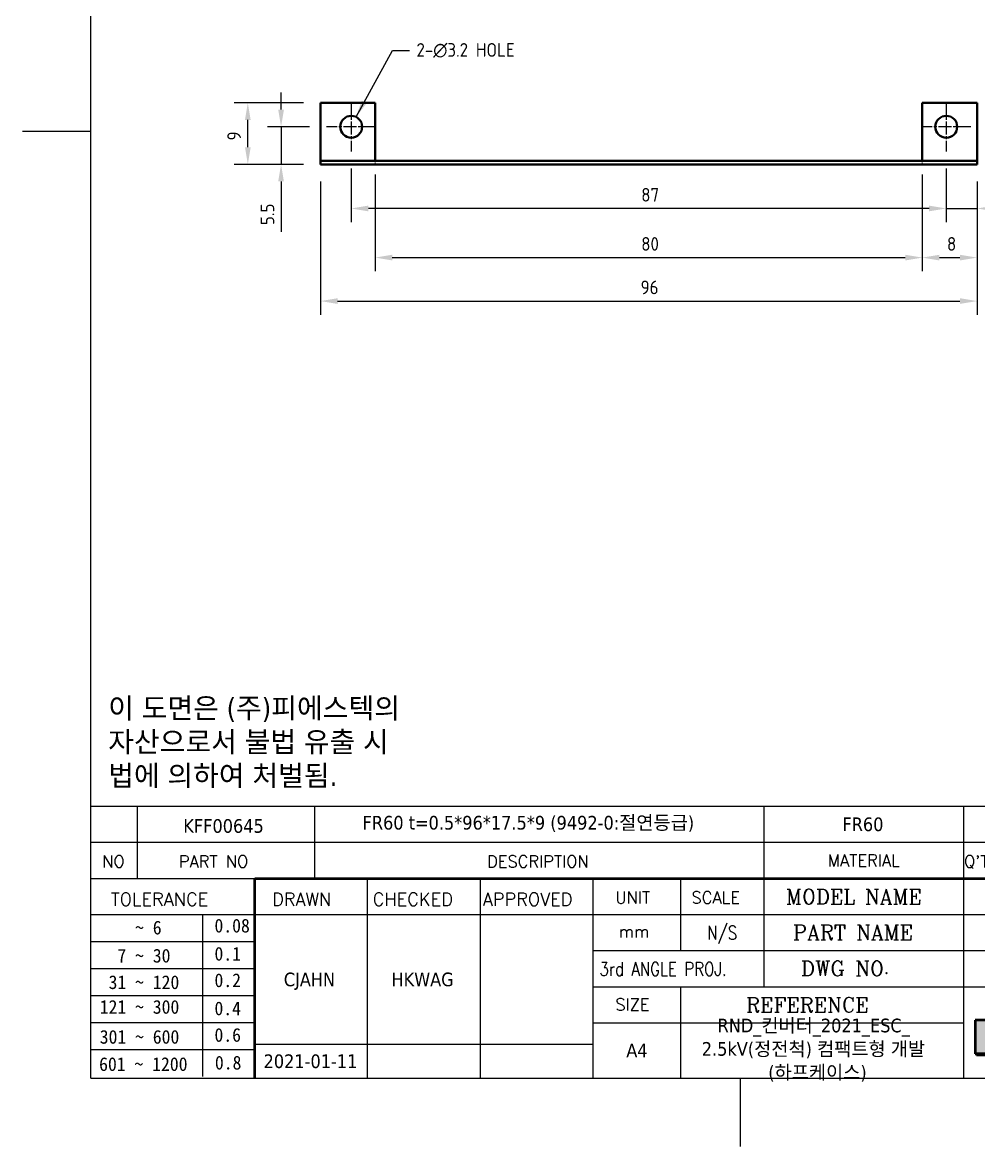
# Model space of a CAD drawing. Header units: millimetres. Extents: x 0 to 210, y 0 to 297.
# Drawn here: x 0 to 139.8, y 0 to 164.4 of the extents above; entities that cross this region are included whole.
import ezdxf
from ezdxf.enums import TextEntityAlignment as Align

# ---------------------------------------------------------------- set-up
doc = ezdxf.new("R2010")
doc.units = ezdxf.units.MM
doc.linetypes.add('CHAIN', pattern=[0.35429999999999995, 0.2362, -0.0295, 0.0591, -0.0295])
doc.linetypes.add('DASHED', pattern=[0.2067, 0.1654, -0.0413])
doc.layers.get('0').update_dxf_attribs({"color": 3, "lineweight": 25})
for name, color, linetype, lineweight in [('가려진 것(ISO)', 2, 'DASHED', 18), ('가시적인 것(ISO)', 3, 'Continuous', 40), ('경계(ISO)', 7, 'Continuous', 25), ('기호(ISO)', 5, 'Continuous', 25), ('제목(ISO)', 5, 'Continuous', 50), ('중심 표식(ISO)', 1, 'Continuous', 25), ('치수(ISO)', 2, 'Continuous', 25)]:
    doc.layers.add(name, color=color, linetype=linetype, lineweight=lineweight)
doc.styles.add('HAN_291', font='')
doc.styles.add('RC_284', font='ROMANC.shx')
doc.styles.add('RC_287', font='ROMANC.shx')
doc.styles.add('RC_292', font='ROMANC.shx')
doc.styles.add('문자 텍스트_PSTEK_POSCO', font='isocp.shx')
doc.styles.add('치수 텍스트_PSTEK_POSCO', font='isocp.shx')
doc.styles.add('텍스트 스타일198', font='tahoma.ttf')
doc.styles.add('텍스트 스타일333', font='ROMANC.shx', dxfattribs={"width": 0.800000011920929})
doc.styles.get('HAN_291').set_extended_font_data('GulimChe')
doc.dimstyles.new('치수_PSTEK_POSCO', dxfattribs={"dimtxt": 2, "dimasz": 2.5, "dimexe": 2, "dimexo": 2.5, "dimgap": 1, "dimtad": 1, "dimrnd": 1e-08, "dimdsep": 46, "dimtxsty": '치수 텍스트_PSTEK_POSCO', "dimcen": 0.09, "dimdle": 10, "dimclrd": 7, "dimclre": 7, "dimclrt": 2, "dimadec": 1, "dimazin": 2, "dimtfac": 1, "dimtmove": 0, "dimatfit": 3, "dimfxl": 0, "dimtolj": 1, "dimlwd": -1, "dimlwe": -1, "dimarcsym": 0})
doc.dimstyles.new('치수_PSTEK_POSCO$7', dxfattribs={"dimtxt": 2, "dimasz": 2.5, "dimexe": 2, "dimexo": 2.5, "dimgap": 1, "dimtad": 1, "dimrnd": 1e-08, "dimdsep": 46, "dimtxsty": '치수 텍스트_PSTEK_POSCO', "dimcen": 0.09, "dimdle": 10, "dimclrd": 7, "dimclre": 7, "dimclrt": 2, "dimadec": 1, "dimazin": 2, "dimtfac": 1, "dimtmove": 0, "dimatfit": 3, "dimfxl": 0, "dimtolj": 1, "dimlwd": -1, "dimlwe": -1, "dimarcsym": 0})

# ---------------------------------------------------------------- blocks, each defined once
blk = doc.blocks.new('경계 Default Border')
at = {"layer": '경계(ISO)', "flags": 128}
for points in [[(10, 10), (10, 287.0000076293945)], [(0, 148.5000038146973), (10, 148.5000038146973)], [(105, 0), (105, 10)]]:
    blk.add_lwpolyline(points, dxfattribs=at)
blk = doc.blocks.new('제목 블록 PSTEK')
h = blk.add_hatch(color=1)
edge = h.paths.add_edge_path(flags=0)
edge.add_line((314.2242174273352, 19.60711530335299), (314.2242174273352, 17.00126995915134))
edge.add_line((314.2242174273352, 17.00126995915134), (314.3485873187598, 17.00126995915134))
edge.add_arc((314.3485873187598, 17.6527312952023), 0.6514613360509371, 270, 360)
edge.add_line((315.0000486548106, 17.6527312952023), (315.0000486548106, 18.95565396730211))
edge.add_arc((314.3485873187598, 18.95565396730212), 0.6514613360508712, 0, 90)
edge.add_line((314.3485873187598, 19.60711530335299), (314.2242174273352, 19.60711530335299))
edge = h.paths.add_edge_path()
edge.add_arc((314.9847713324306, 18.28938669179658), 1.969189947606664, 269.9999999999959, 450)
edge.add_line((314.9847713324306, 20.25857663940318), (311.7664314776902, 20.25857663940324))
edge.add_line((311.7664314776902, 20.25857663940324), (311.7664314776902, 15.3430047401139))
edge.add_line((311.7664314776902, 15.3430047401139), (314.2242174273352, 15.3430047401139))
edge.add_line((314.2242174273352, 15.3430047401139), (314.2242174273352, 16.32019674418991))
edge.add_line((314.2242174273352, 16.32019674418991), (314.9847713324307, 16.32019674418991))
h = blk.add_hatch(color=252)
edge = h.paths.add_edge_path()
edge.add_arc((314.9847713324309, 18.28938669179657), 1.969189947606666, 270, 406.8278729790604)
edge.add_arc((315.1624426058984, 18.1413272972396), 1.969189947606962, -90, 53.560984836317004, ccw=False)
edge.add_line((315.1624426058984, 16.17213734963263), (314.4018887008024, 16.17213734963263))
edge.add_line((314.4018887008024, 16.17213734963263), (314.4018887008024, 15.19494534555726))
edge.add_line((314.4018887008024, 15.19494534555726), (311.9441027511573, 15.19494534555726))
edge.add_line((311.9441027511573, 15.19494534555726), (311.9441027511573, 15.3430047401139))
edge.add_line((311.9441027511573, 15.3430047401139), (314.2242174273352, 15.3430047401139))
edge.add_line((314.2242174273352, 15.3430047401139), (314.2242174273352, 16.32019674418991))
edge.add_line((314.2242174273352, 16.32019674418991), (314.9847713324309, 16.32019674418991))
at = {"color": 180}
for p, q in [((182.475792979055, 11.79100474011392), (182.4757929790549, 51.56524660363496)), ((182.4757929790549, 51.56524660363496), (372.4757929537551, 51.56524660363496)), ((189.2651435055721, 51.56524660363496), (189.2651435055722, 41.00524660363494)), ((215.2152739891528, 41.00524660363494), (215.2152739891528, 51.56524660363496)), ((280.8758854511282, 51.56524660363496), (280.8758854511282, 41.00524660363494)), ((310.0881549537552, 51.56524660363496), (310.0881549537553, 41.00524660363494)), ((182.475792979055, 46.2852466036349), (372.4757929537551, 46.28524660363492)), ((182.475792979055, 41.00524660363493), (206.451475290024, 41.00524660363493)), ((222.9401812389276, 11.79100474011392), (222.9401812389276, 41.00524660363494)), ((239.4288871878316, 11.79100474011392), (239.4288871878316, 41.00524660363494)), ((255.9175931367356, 11.79100474011392), (255.9175931367356, 41.00524660363494)), ((268.6918866058747, 41.00524660363494), (268.6918866058747, 30.44524660363498)), ((280.8758854511282, 41.00524660363494), (280.8758854511282, 25.16524660363502)), ((310.088154953755, 41.00524660363494), (310.088154953755, 11.79100474011392)), ((182.475792979055, 35.72524660363497), (206.451475290024, 35.72524660363497)), ((198.8621818849491, 12.02524660363491), (198.8621818849491, 35.72524660363497)), ((206.451475290024, 35.72524660363497), (372.4757929537551, 35.72524660363497)), ((182.475792979055, 31.77524660363492), (206.451475290024, 31.77524660363492)), ((255.917593136736, 30.44524660363498), (372.4757929537552, 30.44524660363501)), ((182.475792979055, 27.82524660363487), (206.451475290024, 27.82524660363487)), ((255.9175931367359, 25.16524660363502), (372.4757929537552, 25.165246603635)), ((268.6918866058744, 25.16524660363502), (268.6918866058744, 11.79100474011392)), ((182.475792979055, 23.87524660363505), (206.451475290024, 23.87524660363505)), ((182.475792979055, 19.92524660363478), (206.451475290024, 19.92524660363478)), ((255.9175931367359, 19.88524660363481), (310.0881549537553, 19.88524660363481)), ((206.451475290024, 16.74100474011396), (255.9175931367359, 16.74100474011396)), ((182.475792979055, 15.97524660363496), (206.451475290024, 15.97524660363496)), ((182.475792979055, 11.79100474011392), (372.4757929537551, 11.79100474011389))]:
    blk.add_line(p, q, dxfattribs=at)
at = {"color": 7, "lineweight": 50}
for p, q in [((206.4514752900237, 11.79100474011392), (206.4514752900237, 41.00524660363494)), ((206.451475290024, 41.00524660363494), (372.4757929537551, 41.00524660363496))]:
    blk.add_line(p, q, dxfattribs=at)
at = {"color": 7}
for p, q in [((311.7664314776902, 20.25900474011391), (311.7664314776902, 15.34300474011391)), ((314.9847713324309, 20.25857663940324), (311.7664314776902, 20.25857663940324)), ((314.9847713324309, 20.25857663940324), (311.7664314776902, 20.25857663940324)), ((311.7664314776902, 20.25857663940324), (311.7664314776902, 15.3430047401139)), ((311.7664314776902, 15.3430047401139), (314.2242174273352, 15.3430047401139)), ((311.7664314776902, 15.3430047401139), (314.2242174273352, 15.3430047401139)), ((314.2242174273352, 15.3430047401139), (311.9441027511573, 15.3430047401139)), ((311.9441027511573, 15.3430047401139), (311.9441027511573, 15.19494534555726)), ((311.9441027511573, 15.19494534555726), (314.4018887008024, 15.19494534555726))]:
    blk.add_line(p, q, dxfattribs=at)
at = {"color": 1}
for p, q in [((314.9847713324309, 20.25857663940324), (311.7664314776902, 20.25857663940324)), ((311.7664314776902, 20.25857663940324), (311.7664314776902, 15.3430047401139)), ((311.7664314776902, 15.3430047401139), (314.2242174273352, 15.3430047401139))]:
    blk.add_line(p, q, dxfattribs=at)
at = {"layer": '제목(ISO)', "lineweight": 18}
blk.add_line((182.475792979055, 35.72500474011393), (182.475792979055, 11.79100474011392), dxfattribs=at)
at = {"layer": '제목(ISO)'}
for p, q in [((314.9847713324306, 20.25857663940324), (311.7664314776902, 20.25857663940324)), ((311.7664314776902, 20.25857663940324), (311.7664314776902, 15.3430047401139)), ((311.7664314776902, 15.3430047401139), (314.2242174273352, 15.3430047401139)), ((314.2242174273352, 15.3430047401139), (311.9441027511573, 15.3430047401139)), ((311.9441027511573, 15.3430047401139), (311.9441027511573, 15.19494534555726)), ((311.9441027511573, 15.19494534555726), (314.4018887008024, 15.19494534555726))]:
    blk.add_line(p, q, dxfattribs=at)
at = {"color": 2, "style": 'RC_284'}
blk.add_text('MATERIAL', height=1.742399930953979, dxfattribs=at).set_placement((295.4820202024417, 43.64524660363492), align=Align.MIDDLE_CENTER)
at = {"color": 2}
for s, height, style, p in [('NO', 1.742399930953979, 'RC_284', (184.135398793432, 42.62317362549192)), ('PART NO', 1.742399930953979, 'RC_284', (195.3359407378685, 42.62317362549192)), ('DESCRIPTION', 1.742399930953979, 'RC_284', (240.4025565652523, 42.62317362549192)), ("Q'TY", 1.742399930953979, 'RC_284', (310.1440786515383, 42.62317362549192)), (' TOLERANCE', 1.899999976158142, 'RC_287', (184.0872874387979, 37.00893196870329)), ('DRAWN', 1.899999976158142, 'RC_287', (208.9766620976279, 37.00893196870329)), ('CHECKED', 1.899999976158142, 'RC_287', (223.6856844514997, 37.00893196870329)), ('APPROVED', 1.899999976158142, 'RC_287', (239.7795453577791, 37.00893196870329)), ('UNIT', 1.742399930953979, 'RC_284', (259.1652673287452, 37.34317362549218)), ('SCALE', 1.742399930953979, 'RC_284', (270.2934779252897, 37.34317362549218)), ('MODEL NAME', 2.178000062704086, 'RC_292', (284.096330289083, 37.25462520371384)), ('    ~ 6', 2.000000029802322, 'HAN_291', (183.7721304966814, 32.8176515608431)), ('0.08', 2.000000029802322, 'HAN_291', (200.5467345600617, 33.09873600004101)), ('mm', 1.742399930953979, 'RC_284', (259.6505418159997, 32.3543089683787)), ('PART NAME', 2.178000062704086, 'RC_292', (285.1416959765849, 32.03045329421792)), ('  7 ~ 30', 2.000000029802322, 'HAN_291', (183.7721304966814, 28.70538114822415)), ('0.1', 2.000000029802322, 'HAN_291', (200.5467345600617, 28.98646558742206)), (' DWG NO.', 2.178000062704086, 'RC_292', (284.8124284083233, 26.75045329421772)), (' 31 ~ 120', 2.000000029802322, 'HAN_291', (183.7721304966814, 24.82628181916237)), ('0.2', 2.000000029802322, 'HAN_291', (200.5467345600617, 25.10736625836028)), ('121 ~ 300', 2.000000029802322, 'HAN_291', (183.7721304966814, 21.21401206133254)), ('SIZE', 1.742399930953979, 'RC_284', (259.1652673287452, 21.69497768947366)), ('REFERENCE', 2.178000062704086, 'RC_292', (278.2741065029841, 21.43214925458022)), ('0.4', 2.000000029802322, 'HAN_291', (200.5467345600617, 20.99509650053045)), ('301 ~ 600', 2.000000029802322, 'HAN_291', (183.7721304966814, 16.83491273227077)), ('0.6', 2.000000029802322, 'HAN_291', (200.5467345600617, 17.11599717146868)), ('601 ~ 1200', 2.000000029802322, 'HAN_291', (183.6802025156883, 12.84759660881125)), ('0.8', 2.000000029802322, 'HAN_291', (200.6097246063884, 13.05732192299702))]:
    blk.add_text(s, height=height, dxfattribs=dict(at, style=style)).set_placement(p)
at = {"color": 7, "style": '텍스트 스타일333', "width": 0.7999999523162842}
blk.add_text('N/S', height=2.000000029802322, dxfattribs=at).set_placement((274.7838860285014, 33.08524660363496), align=Align.MIDDLE_CENTER)
at = {"color": 2, "style": '텍스트 스타일333', "width": 0.7999999523162842}
blk.add_text('3rd ANGLE PROJ.', height=2.000000029802322, dxfattribs=at).set_placement((256.8430306642954, 26.76148381654429))
at = {"layer": '제목(ISO)', "color": 7, "style": '텍스트 스타일198'}
for tag, p in [('부품_번호_001', (195.9911785554453, 47.68071419841495)), ('설명_001', (222.1981125078664, 48.1538814053939)), ('재질_001', (292.3638200418054, 47.92591818687281)), ("3._Q'TY_001", (312.7051684940307, 47.92188863680521)), ('질량\\P3;_001', (350.3046145979153, 48.1643332325385)), ('제목_001', (333.5584662743366, 32.12134217035067)), ('부품_번호_001', (334.6504188086772, 26.80591818687283)), ('설계자_001', (210.6823963971569, 25.23312566343435)), ('점검자_001', (226.4283219502686, 25.23446884679021)), ('프로젝트_001', (274.1013553075239, 18.4934277391087)), ('시트_크기_001', (260.7634369704525, 14.8381256569732)), ('프로젝트_002', (271.7976521650339, 15.06954850045719)), ('작성_날짜_001', (207.7280646059359, 13.26600473167383)), ('프로젝트_003', (281.5193886380515, 11.64566926180568))]:
    blk.add_attdef(tag, p, '', height=2.000000029802322, dxfattribs=at)
for tag, p in [('4._COLOR', (327.6805273250926, 48.92524660363493)), ('1._MODEL_NAME', (341.233897335037, 38.36524660363497)), ('엔지니어링_승인자', (247.673240162284, 26.23312567187446)), ('점검_날짜', (231.1845342133799, 14.26600474011394)), ('엔지니어링_승인_날짜', (247.6732401622839, 14.26600474011394))]:
    blk.add_attdef(tag, text='', height=2.000000029802322, dxfattribs=at).set_placement(p, align=Align.MIDDLE_CENTER)
blk = doc.blocks.new('*D23')
at = {"layer": 'Defpoints', "color": 0}
for p in [(43.57019807610138, 143.6644883497476), (139.5701980761014, 143.6644883497476), (139.5701980761014, 123.6644883497476)]:
    blk.add_point(p, dxfattribs=at)
at = {"layer": '치수(ISO)', "color": 7}
for p, q in [((43.57019807610138, 141.1644883497476), (43.57019807610138, 121.6644883497476)), ((139.5701980761014, 141.1644883497476), (139.5701980761014, 121.6644883497476)), ((46.07019807610138, 123.6644883497476), (137.0701980761014, 123.6644883497476))]:
    blk.add_line(p, q, dxfattribs=at)
for points in [[(46.07019807610138, 124.0811550164143), (46.07019807610138, 123.2478216830809), (43.57019807610138, 123.6644883497476)], [(137.0701980761014, 124.0811550164143), (137.0701980761014, 123.2478216830809), (139.5701980761014, 123.6644883497476)]]:
    blk.add_solid(points, dxfattribs=at)
at = {"layer": '치수(ISO)', "color": 2, "insert": (90.37917042065148, 125.6644883497476), "char_height": 2, "attachment_point": 4, "style": '치수 텍스트_PSTEK_POSCO'}
blk.add_mtext('\\A1;96', dxfattribs=at)
blk = doc.blocks.new('*D24')
at = {"layer": 'Defpoints', "color": 0}
for p in [(48.07019807610162, 145.5644883497476), (135.070198076101, 145.5644883497476), (48.07019807610162, 137.2102850686875)]:
    blk.add_point(p, dxfattribs=at)
at = {"layer": '치수(ISO)', "color": 7}
for p, q in [((48.07019807610162, 143.0644883497476), (48.07019807610162, 135.2102850686875)), ((135.070198076101, 143.0644883497476), (135.070198076101, 135.2102850686875)), ((132.570198076101, 137.2102850686875), (50.57019807610162, 137.2102850686875))]:
    blk.add_line(p, q, dxfattribs=at)
for points in [[(50.57019807610162, 137.6269517353541), (50.57019807610162, 136.7936184020208), (48.07019807610162, 137.2102850686875)], [(132.570198076101, 137.6269517353541), (132.570198076101, 136.7936184020208), (135.070198076101, 137.2102850686875)]]:
    blk.add_solid(points, dxfattribs=at)
at = {"layer": '치수(ISO)', "color": 2, "insert": (90.47019807610128, 139.2102850686875), "char_height": 2, "attachment_point": 4, "style": '치수 텍스트_PSTEK_POSCO'}
blk.add_mtext('\\A1;87', dxfattribs=at)
blk = doc.blocks.new('*D25')
at = {"layer": 'Defpoints', "color": 0}
for p in [(131.5701980761014, 144.6644883497476), (139.5701980761014, 143.6644883497476), (139.5701980761014, 130.0253023491349)]:
    blk.add_point(p, dxfattribs=at)
at = {"layer": '치수(ISO)', "color": 7}
for p, q in [((131.5701980761014, 142.1644883497476), (131.5701980761014, 128.0253023491349)), ((139.5701980761014, 141.1644883497476), (139.5701980761014, 128.0253023491349)), ((134.0701980761014, 130.0253023491349), (137.0701980761014, 130.0253023491349))]:
    blk.add_line(p, q, dxfattribs=at)
for points in [[(134.0701980761014, 130.4419690158016), (134.0701980761014, 129.6086356824682), (131.5701980761014, 130.0253023491349)], [(137.0701980761014, 130.4419690158016), (137.0701980761014, 129.6086356824682), (139.5701980761014, 130.0253023491349)]]:
    blk.add_solid(points, dxfattribs=at)
at = {"layer": '치수(ISO)', "color": 2, "insert": (135.1701980761014, 132.0253023491349), "char_height": 2, "attachment_point": 4, "style": '치수 텍스트_PSTEK_POSCO'}
blk.add_mtext('\\A1;8', dxfattribs=at)
blk = doc.blocks.new('*D26')
at = {"layer": 'Defpoints', "color": 0}
for p in [(51.57019807610139, 144.6644883497476), (131.5701980761014, 144.6644883497476), (131.5701980761014, 130.0253023491349)]:
    blk.add_point(p, dxfattribs=at)
at = {"layer": '치수(ISO)', "color": 7}
for p, q in [((51.57019807610139, 142.1644883497476), (51.57019807610139, 128.0253023491349)), ((131.5701980761014, 142.1644883497476), (131.5701980761014, 128.0253023491349)), ((54.07019807610139, 130.0253023491349), (129.0701980761014, 130.0253023491349))]:
    blk.add_line(p, q, dxfattribs=at)
for points in [[(54.07019807610139, 130.4419690158016), (54.07019807610139, 129.6086356824682), (51.57019807610139, 130.0253023491349)], [(129.0701980761014, 130.4419690158016), (129.0701980761014, 129.6086356824682), (131.5701980761014, 130.0253023491349)]]:
    blk.add_solid(points, dxfattribs=at)
at = {"layer": '치수(ISO)', "color": 2, "insert": (90.46941067452659, 132.0253023491349), "char_height": 2, "attachment_point": 4, "style": '치수 텍스트_PSTEK_POSCO'}
blk.add_mtext('\\A1;80', dxfattribs=at)
blk = doc.blocks.new('*D27')
at = {"layer": 'Defpoints', "color": 0}
for p in [(135.070198076101, 145.5644883497476), (139.5701980761014, 143.6644883497476), (139.5701980761014, 137.2102850686875)]:
    blk.add_point(p, dxfattribs=at)
at = {"layer": '치수(ISO)', "color": 7}
for p, q in [((135.070198076101, 143.0644883497476), (135.070198076101, 135.2102850686875)), ((139.5701980761014, 141.1644883497476), (139.5701980761014, 135.2102850686875)), ((132.570198076101, 137.2102850686875), (130.070198076101, 137.2102850686875)), ((135.070198076101, 137.2102850686875), (139.5701980761014, 137.2102850686875)), ((142.0701980761014, 137.2102850686875), (149.653040788576, 137.2102850686875))]:
    blk.add_line(p, q, dxfattribs=at)
for points in [[(132.570198076101, 137.6269517353541), (132.570198076101, 136.7936184020208), (135.070198076101, 137.2102850686875)], [(142.0701980761014, 137.6269517353541), (142.0701980761014, 136.7936184020208), (139.5701980761014, 137.2102850686875)]]:
    blk.add_solid(points, dxfattribs=at)
at = {"layer": '치수(ISO)', "color": 2, "insert": (145.5701980761014, 139.2102850686875), "char_height": 2, "attachment_point": 4, "style": '치수 텍스트_PSTEK_POSCO'}
blk.add_mtext('\\A1;4.5', dxfattribs=at)
blk = doc.blocks.new('*D28')
at = {"layer": 'Defpoints', "color": 0}
for p in [(37.81017899348421, 149.1644883497476), (44.47019807610162, 149.1644883497476), (43.57019807610138, 143.6644883497476)]:
    blk.add_point(p, dxfattribs=at)
at = {"layer": '치수(ISO)', "color": 7}
for p, q in [((37.81017899348421, 151.6644883497476), (37.81017899348421, 154.1644883497476)), ((41.97019807610162, 149.1644883497476), (35.81017899348421, 149.1644883497476)), ((37.81017899348421, 149.1644883497476), (37.81017899348421, 143.6644883497476)), ((41.07019807610138, 143.6644883497476), (35.81017899348421, 143.6644883497476)), ((37.81017899348421, 141.1644883497476), (37.81017899348421, 133.781645637273))]:
    blk.add_line(p, q, dxfattribs=at)
for points in [[(37.39351232681755, 151.6644883497476), (38.22684566015088, 151.6644883497476), (37.81017899348421, 149.1644883497476)], [(37.39351232681754, 141.1644883497476), (38.22684566015087, 141.1644883497476), (37.81017899348421, 143.6644883497476)]]:
    blk.add_solid(points, dxfattribs=at)
at = {"layer": '치수(ISO)', "color": 2, "insert": (35.81017899348419, 134.781645637273), "char_height": 2, "attachment_point": 4, "rotation": 90, "style": '치수 텍스트_PSTEK_POSCO'}
blk.add_mtext('\\A1;5.5', dxfattribs=at)
blk = doc.blocks.new('*D29')
at = {"layer": 'Defpoints', "color": 0}
for p in [(32.9460179790833, 152.6644883497476), (43.57019807610138, 152.6644883497476), (43.57019807610138, 143.6644883497476)]:
    blk.add_point(p, dxfattribs=at)
at = {"layer": '치수(ISO)', "color": 7}
for p, q in [((41.07019807610138, 152.6644883497476), (30.9460179790833, 152.6644883497476)), ((32.9460179790833, 146.1644883497476), (32.9460179790833, 150.1644883497476)), ((41.07019807610138, 143.6644883497476), (30.9460179790833, 143.6644883497476))]:
    blk.add_line(p, q, dxfattribs=at)
for points in [[(32.52935131241664, 150.1644883497476), (33.36268464574997, 150.1644883497476), (32.9460179790833, 152.6644883497476)], [(32.52935131241664, 146.1644883497476), (33.36268464574997, 146.1644883497476), (32.94601797908329, 143.6644883497476)]]:
    blk.add_solid(points, dxfattribs=at)
at = {"layer": '치수(ISO)', "color": 2, "insert": (30.94601797908328, 147.1549678450028), "char_height": 2, "attachment_point": 4, "rotation": 90, "style": '치수 텍스트_PSTEK_POSCO'}
blk.add_mtext('\\A1;9', dxfattribs=at)

msp = doc.modelspace()

# ---------------------------------------------------------------- linework, layer by layer
at = {"layer": '가려진 것(ISO)', "ltscale": 0.9522482752799988}
for p, q in [((51.57019807610139, 144.1644883497476), (51.5701980761014, 143.6644883497476)), ((131.5701980761014, 143.6644883497476), (131.5701980761014, 144.1644883497476))]:
    msp.add_line(p, q, dxfattribs=at)
at = {"layer": '가시적인 것(ISO)'}
for p, q in [((51.57019807610139, 152.6644883497476), (43.57019807610138, 152.6644883497476)), ((43.57019807610138, 152.6644883497476), (43.57019807610138, 144.6644883497476)), ((51.57019807610139, 144.6644883497476), (51.57019807610139, 152.6644883497476)), ((131.5701980761014, 152.6644883497476), (131.5701980761014, 144.6644883497476)), ((139.5701980761014, 152.6644883497476), (131.5701980761014, 152.6644883497476)), ((139.5701980761014, 152.6644883497476), (139.5701980761014, 144.6644883497476)), ((43.57019807610138, 144.6644883497476), (43.57019807610138, 144.1644883497476)), ((43.57019807610138, 144.1644883497476), (43.57019807610138, 143.6644883497476)), ((43.57019807610138, 144.1644883497476), (139.5701980761014, 144.1644883497476)), ((43.57019807610138, 143.6644883497476), (139.5701980761014, 143.6644883497476)), ((51.57019807610139, 144.1644883497476), (51.57019807610139, 144.6644883497476)), ((131.5701980761014, 144.6644883497476), (131.5701980761014, 144.1644883497476)), ((139.5701980761014, 144.6644883497476), (139.5701980761014, 144.1644883497476)), ((139.5701980761014, 144.1644883497476), (139.5701980761014, 143.6644883497476))]:
    msp.add_line(p, q, dxfattribs=at)
for centre in [(48.07019807610162, 149.1644883497476), (135.070198076101, 149.1644883497476)]:
    msp.add_circle(centre, 1.6, dxfattribs=at)
at = {"layer": '중심 표식(ISO)', "linetype": 'CHAIN', "ltscale": 8.000593185424805}
for p, q in [((48.07019807610162, 152.7644883497476), (48.07019807610162, 145.5644883497476)), ((135.070198076101, 152.7644883497476), (135.070198076101, 145.5644883497476)), ((51.67019807610163, 149.1644883497476), (44.47019807610162, 149.1644883497476)), ((138.6701980761009, 149.1644883497476), (131.470198076101, 149.1644883497476))]:
    msp.add_line(p, q, dxfattribs=at)

# ---------------------------------------------------------------- block references
msp.add_blockref('경계 Default Border', (0, 0))
ref = msp.add_blockref('제목 블록 PSTEK', (-172.4757929537552, -1.791004740113895))
ref.add_attrib('설계자_001', 'CJAHN', (38.20660344340172, 23.44212092332045), dxfattribs={"layer": '제목(ISO)', "color": 7, "height": 2.000000029802322, "style": '텍스트 스타일198'})
ref.add_attrib('점검자_001', 'HKWAG', (53.95252899651337, 23.44346410667632), dxfattribs={"layer": '제목(ISO)', "color": 7, "height": 2.000000029802322, "style": '텍스트 스타일198'})
ref.add_attrib('프로젝트_001', 'RND_컨버터_2021_ESC_', (101.6255623537688, 16.70242299899481), dxfattribs={"layer": '제목(ISO)', "color": 7, "height": 2.000000029802322, "style": '텍스트 스타일198'})
ref.add_attrib('시트_크기_001', 'A4', (88.28764401669724, 13.04712091685931), dxfattribs={"layer": '제목(ISO)', "color": 7, "height": 2.000000029802322, "style": '텍스트 스타일198'})
ref.add_attrib('작성_날짜_001', '2021-01-11', (35.25227165218074, 11.47499999155994), dxfattribs={"layer": '제목(ISO)', "color": 7, "height": 2.000000029802322, "style": '텍스트 스타일198'})
ref.add_attrib('재질_001', 'FR60', (119.8880270880503, 46.13491344675892), dxfattribs={"layer": '제목(ISO)', "color": 7, "height": 2.000000029802322, "style": '텍스트 스타일198'})
ref.add_attrib('설명_001', 'FR60 t=0.5*96*17.5*9 (9492-0:절연등급)', (49.72231955411124, 46.36287666528001), dxfattribs={"layer": '제목(ISO)', "color": 7, "height": 2.000000029802322, "style": '텍스트 스타일198'})
ref.add_attrib('부품_번호_001', 'KFF00645', (23.51538560169011, 45.88970945830106), dxfattribs={"layer": '제목(ISO)', "color": 7, "height": 2.000000029802322, "style": '텍스트 스타일198'})
ref.add_attrib('프로젝트_002', '2.5kV(정전척) 컴팩트형 개발', (99.32185921127875, 13.2785437603433), dxfattribs={"layer": '제목(ISO)', "color": 7, "height": 2.000000029802322, "style": '텍스트 스타일198'})
ref.add_attrib('프로젝트_003', '(하프케이스)', (109.0435956842964, 9.854664521691792), dxfattribs={"layer": '제목(ISO)', "color": 7, "height": 2.000000029802322, "style": '텍스트 스타일198'})

# ---------------------------------------------------------------- texts
at = {"layer": '기호(ISO)', "color": 2, "insert": (57.60520635273671, 160.3347039805537), "char_height": 2.000000029802322, "width": 16.8587678745389, "attachment_point": 4, "line_spacing_factor": 0.3499999940395355, "style": '치수 텍스트_PSTEK_POSCO'}
msp.add_mtext('{2-\\fAIGDT|b0|i0;\\H2.0000;n\\fisocp|b0|i0;\\H2.0000;3.2 HOLE}', dxfattribs=at)
at = {"layer": '기호(ISO)', "color": 7, "insert": (12.5345017592702, 59.03223318725009), "char_height": 3.00000011920929, "width": 60.84077827472761, "attachment_point": 4, "line_spacing_factor": 0.9878842234611511, "style": '문자 텍스트_PSTEK_POSCO'}
msp.add_mtext('{\\fTahoma|b0|i0;\\H3.0000;이 도면은 (주)피에스텍의\\P자산으로서 불법 유출 시 \\P법에 의하여 처벌됨.}', dxfattribs=at)

# ---------------------------------------------------------------- dimensions: what is measured, and where the dimension line sits
at = {"layer": '치수(ISO)', "color": 7}
for base, p1, p2, angle, override, picture, middle in [((37.81017899348421, 149.1644883497476), (43.57019807610138, 143.6644883497476), (44.47019807610162, 149.1644883497476), 270, {"dimdec": 2, "dimtp": 0, "dimtm": -0, "dimtdec": 2, "dimtofl": 1, "dimatfit": 1}, '*D28', (37.81017899348419, 136.2230669935103)), ((32.9460179790833, 152.6644883497476), (43.57019807610138, 143.6644883497476), (43.57019807610138, 152.6644883497476), 270, {"dimdec": 2, "dimtp": 0, "dimtm": -0, "dimtdec": 2, "dimtofl": 0, "dimatfit": 1}, '*D29', (32.94601797908327, 147.6644883497476)), ((48.07019807610162, 137.2102850686875), (135.070198076101, 145.5644883497476), (48.07019807610162, 145.5644883497476), 180, {"dimdec": 2, "dimtp": 0, "dimtm": -0, "dimtdec": 2, "dimtofl": 0, "dimatfit": 1}, '*D24', (91.57019807610128, 137.2102850686875)), ((139.5701980761014, 137.2102850686875), (135.070198076101, 145.5644883497476), (139.5701980761014, 143.6644883497476), 180, {"dimdec": 2, "dimtp": 0, "dimtm": -0, "dimtdec": 2, "dimtofl": 1, "dimatfit": 1}, '*D27', (147.1116194323387, 137.2102850686875)), ((139.5701980761014, 123.6644883497476), (43.57019807610138, 143.6644883497476), (139.5701980761014, 143.6644883497476), 180, {"dimdec": 2, "dimtp": 0, "dimtm": -0, "dimtdec": 2, "dimtofl": 0, "dimatfit": 1}, '*D23', (91.57019807610139, 123.6644883497476)), ((139.5701980761014, 130.0253023491349), (131.5701980761014, 144.6644883497476), (139.5701980761014, 143.6644883497476), 180, {"dimdec": 2, "dimtp": 0, "dimtm": -0, "dimtdec": 2, "dimtofl": 0, "dimatfit": 1}, '*D25', (135.5701980761014, 130.0253023491349))]:
    dim = msp.add_linear_dim(base=base, p1=p1, p2=p2, angle=angle, dimstyle='치수_PSTEK_POSCO', override=override, dxfattribs=at)
    dim.commit()
    dim.dimension.update_dxf_attribs({"geometry": picture, "text_midpoint": middle, "dimtype": 160})
dim = msp.add_linear_dim(base=(131.5701980761014, 130.0253023491349), p1=(51.57019807610139, 144.6644883497476), p2=(131.5701980761014, 144.6644883497476), dimstyle='치수_PSTEK_POSCO', override={"dimdec": 2, "dimtp": 0, "dimtm": -0, "dimtdec": 2, "dimtofl": 0, "dimatfit": 1}, dxfattribs=at)
dim.commit()
dim.dimension.update_dxf_attribs({"geometry": '*D26', "text_midpoint": (91.57019807610139, 130.0253023491349), "dimtype": 160})

# ---------------------------------------------------------------- leaders
at = {"layer": '기호(ISO)', "color": 7, "annotation_type": 0, "has_hookline": 1, "hookline_direction": 0, "text_width": 15.85508868984482}
msp.add_leader([(48.76577051276379, 150.6053835525142), (54.10520635273671, 160.3347039805537), (56.60520635273671, 160.3347039805537)], dimstyle='치수_PSTEK_POSCO$7', override={"dimtad": 0}, dxfattribs=at)

doc.saveas('drawing.dxf')
